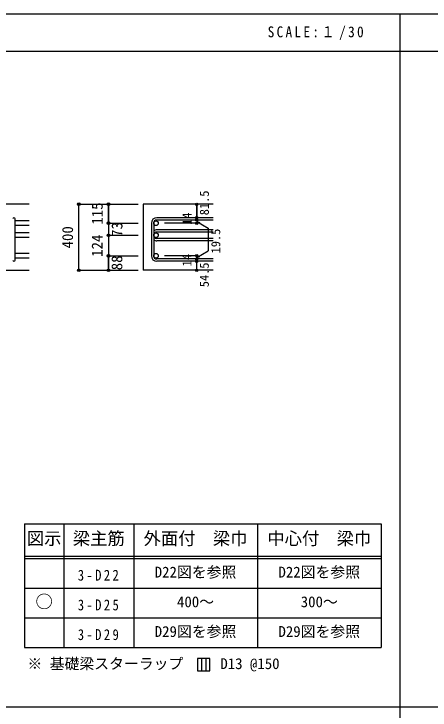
# Model space of a CAD drawing. Units: millimetres at full size, sheet at 1:30, with parts at other scales. Extents: x -5973 to 5954, y -4195 to 4201.
# Drawn here: x -3464 to -942, y -15 to 4201 of the extents above; entities that cross this region are included whole.
import ezdxf
from ezdxf.enums import TextEntityAlignment as Align

# ---------------------------------------------------------------- set-up
doc = ezdxf.new("R2010")
doc.units = ezdxf.units.MM
doc.header["$LTSCALE"] = 30
doc.header["$PDMODE"] = 32
doc.header["$PDSIZE"] = 15
for name, color, linetype in [('0-1', 2, 'Continuous'), ('0-5', 7, 'Continuous'), ('0-6', 7, 'Continuous'), ('0-D', 4, 'Continuous'), ('6-7_文字', 7, 'Continuous'), ('6-E_枠', 7, 'Continuous'), ('F-0_枠', 6, 'Continuous')]:
    doc.layers.add(name, color=color, linetype=linetype)
doc.styles.add('ＭＳ ゴシック', font='')
doc.styles.get('ＭＳ ゴシック').set_extended_font_data('MS Gothic')

msp = doc.modelspace()

# ---------------------------------------------------------------- linework, layer by layer
at = {"layer": '0-1'}
for p, q in [((-3370.8, 3048.3), (-4820.8, 3048.3)), ((-2255.8, 3048.3), (-2680.8, 3048.3)), ((-2680.8, 3048.3), (-2680.8, 2648.37)), ((-3770.8, 2648.37), (-3370.8, 2648.37)), ((-2255.8, 2648.37), (-2680.8, 2648.37))]:
    msp.add_line(p, q, dxfattribs=at)
at = {"layer": '0-5'}
for p, q in [((-3370.8, 2947.37), (-3456.8, 2947.37)), ((-3370.8, 2919.37), (-3456.8, 2919.37)), ((-3370.8, 2874.37), (-3456.8, 2874.37)), ((-3370.8, 2846.37), (-3456.8, 2846.37)), ((-3370.8, 2750.37), (-3456.8, 2750.37)), ((-3370.8, 2722.37), (-3456.8, 2722.37))]:
    msp.add_line(p, q, dxfattribs=at)
at = {"layer": '0-5', "color": 3}
for centre in [(-2602.8, 2933.37), (-2602.8, 2860.37), (-2602.8, 2736.37), (-2602.8, 2736.37)]:
    msp.add_circle(centre, 14, dxfattribs=at)
at = {"layer": '0-6'}
for p, q in [((-3456.8, 2709.87), (-3456.8, 2959.87)), ((-2255.8, 2966.87), (-2597.3, 2966.87)), ((-2255.8, 2952.87), (-2597.3, 2952.87)), ((-2630.8, 2933.37), (-2630.8, 2736.37)), ((-2616.8, 2933.37), (-2616.8, 2736.37)), ((-2255.8, 2893.87), (-2597.3, 2893.87)), ((-2255.8, 2879.87), (-2597.3, 2879.87)), ((-2255.8, 2840.87), (-2597.3, 2840.87)), ((-2255.8, 2826.87), (-2597.3, 2826.87)), ((-2255.8, 2716.87), (-2597.3, 2716.87)), ((-2255.8, 2702.87), (-2597.3, 2702.87))]:
    msp.add_line(p, q, dxfattribs=at)
for centre, radius, start, end in [((-3463.8, 2959.87), 7, 0, 180), ((-2597.3, 2933.37), 33.5, 90, 180), ((-2597.3, 2933.37), 19.5, 90, 180), ((-2597.3, 2860.37), 33.5, 90, 125.59765), ((-2597.3, 2860.37), 19.5, 90, 180), ((-2597.3, 2860.37), 19.5, 180, 270), ((-2597.3, 2860.37), 33.5, 234.40235, 270), ((-3463.8, 2709.87), 7, 180, 0), ((-2597.3, 2736.37), 33.5, 180, 270), ((-2597.3, 2736.37), 19.5, 180, 270)]:
    msp.add_arc(centre, radius, start, end, dxfattribs=at)
at = {"layer": '0-D'}
for p, q in [((-3070.8, 3048.3), (-2890.8, 3048.3)), ((-3070.8, 3048.3), (-2890.8, 3048.3)), ((-3070.8, 2648.37), (-3070.8, 3048.3)), ((-2890.8, 3048.3), (-2710.8, 3048.3)), ((-2890.8, 3048.3), (-2890.8, 2933.37)), ((-2890.8, 3048.3), (-2710.8, 3048.3)), ((-2890.8, 2933.37), (-2890.8, 3048.3)), ((-2355.8, 2952.87), (-2355.8, 2966.87)), ((-2355.8, 2952.87), (-2355.8, 2933.37)), ((-2890.8, 2933.37), (-2710.8, 2933.37)), ((-2890.8, 2933.37), (-2890.8, 2854.8)), ((-2890.8, 2933.37), (-2710.8, 2933.37)), ((-2355.8, 2933.37), (-2551.89, 2933.37)), ((-2355.8, 2943.12), (-2336.48, 2937.94)), ((-2355.8, 2943.12), (-2285.74, 2902.67)), ((-2285.74, 2902.67), (-2285.74, 2767.07)), ((-2890.8, 2860.37), (-2710.8, 2860.37)), ((-2355.8, 2726.62), (-2285.74, 2767.07)), ((-2890.8, 2736.37), (-2710.8, 2736.37)), ((-2890.8, 2736.37), (-2710.8, 2736.37)), ((-2890.8, 2736.37), (-2890.8, 2648.37)), ((-2355.8, 2736.37), (-2551.89, 2736.37)), ((-2355.8, 2716.87), (-2355.8, 2736.37)), ((-2355.8, 2726.62), (-2336.48, 2731.8)), ((-2355.8, 2702.87), (-2355.8, 2716.87)), ((-2355.8, 2648.37), (-2355.8, 2702.87)), ((-2890.8, 2648.37), (-2710.8, 2648.37))]:
    msp.add_line(p, q, dxfattribs=at)
for points in [[(-2355.8, 3048.3), (-2355.8, 2966.87), (-2355.8, 3048.3)], [(-2890.8, 2854.8), (-2890.8, 2736.37), (-2710.8, 2736.37)], [(-3070.8, 2648.37), (-2890.8, 2648.37), (-2890.8, 2736.37)]]:
    msp.add_lwpolyline(points, dxfattribs=at)
for centre, radius in [((-3070.8, 3048.3), 8), ((-3070.8, 3048.3), 7.2), ((-3070.8, 3048.3), 6.4), ((-3070.8, 3048.3), 5.6), ((-3070.8, 3048.3), 4.8), ((-3070.8, 3048.3), 4), ((-3070.8, 3048.3), 3.2), ((-3070.8, 3048.3), 2.4), ((-3070.8, 3048.3), 1.6), ((-3070.8, 3048.3), 0.8), ((-2890.8, 3048.3), 8), ((-2890.8, 3048.3), 7.2), ((-2890.8, 3048.3), 6.4), ((-2890.8, 3048.3), 5.6), ((-2890.8, 3048.3), 4.8), ((-2890.8, 3048.3), 4), ((-2890.8, 3048.3), 3.2), ((-2890.8, 3048.3), 2.4), ((-2890.8, 3048.3), 1.6), ((-2890.8, 3048.3), 0.8), ((-2355.8, 3048.3), 4), ((-2355.8, 3048.3), 3.6), ((-2355.8, 3048.3), 3.2), ((-2355.8, 3048.3), 2.8), ((-2355.8, 3048.3), 2.4), ((-2355.8, 3048.3), 2), ((-2355.8, 3048.3), 1.6), ((-2355.8, 3048.3), 1.2), ((-2355.8, 3048.3), 0.8), ((-2355.8, 3048.3), 0.4), ((-2355.8, 2966.87), 4), ((-2355.8, 2952.87), 4), ((-2355.8, 2966.87), 3.6), ((-2355.8, 2952.87), 3.6), ((-2355.8, 2966.87), 3.2), ((-2355.8, 2952.87), 3.2), ((-2355.8, 2966.87), 2.8), ((-2355.8, 2952.87), 2.8), ((-2355.8, 2966.87), 2.4), ((-2355.8, 2952.87), 2.4), ((-2355.8, 2966.87), 2), ((-2355.8, 2952.87), 2), ((-2355.8, 2966.87), 1.6), ((-2355.8, 2952.87), 1.6), ((-2355.8, 2966.87), 1.2), ((-2355.8, 2952.87), 1.2), ((-2355.8, 2966.87), 0.8), ((-2355.8, 2952.87), 0.8), ((-2355.8, 2966.87), 0.4), ((-2355.8, 2952.87), 0.4), ((-2890.8, 2933.37), 8), ((-2890.8, 2933.37), 7.2), ((-2890.8, 2933.37), 6.4), ((-2890.8, 2933.37), 5.6), ((-2890.8, 2933.37), 4.8), ((-2890.8, 2933.37), 4), ((-2890.8, 2933.37), 3.2), ((-2890.8, 2933.37), 2.4), ((-2890.8, 2933.37), 1.6), ((-2890.8, 2933.37), 0.8), ((-2355.8, 2933.37), 4), ((-2355.8, 2933.37), 3.6), ((-2355.8, 2933.37), 3.2), ((-2355.8, 2933.37), 2.8), ((-2355.8, 2933.37), 2.4), ((-2355.8, 2933.37), 2), ((-2355.8, 2933.37), 1.6), ((-2355.8, 2933.37), 1.2), ((-2355.8, 2933.37), 0.8), ((-2355.8, 2933.37), 0.4), ((-2890.8, 2860.37), 8), ((-2890.8, 2860.37), 7.2), ((-2890.8, 2860.37), 6.4), ((-2890.8, 2860.37), 5.6), ((-2890.8, 2860.37), 4.8), ((-2890.8, 2860.37), 4), ((-2890.8, 2860.37), 3.2), ((-2890.8, 2860.37), 2.4), ((-2890.8, 2860.37), 1.6), ((-2890.8, 2860.37), 0.8), ((-2890.8, 2736.37), 8), ((-2890.8, 2736.37), 7.2), ((-2890.8, 2736.37), 6.4), ((-2890.8, 2736.37), 5.6), ((-2890.8, 2736.37), 4.8), ((-2890.8, 2736.37), 4), ((-2890.8, 2736.37), 3.2), ((-2890.8, 2736.37), 2.4), ((-2890.8, 2736.37), 1.6), ((-2890.8, 2736.37), 0.8), ((-2355.8, 2736.37), 4), ((-2355.8, 2716.87), 4), ((-2355.8, 2702.87), 4), ((-2355.8, 2736.37), 3.6), ((-2355.8, 2716.87), 3.6), ((-2355.8, 2702.87), 3.6), ((-2355.8, 2736.37), 3.2), ((-2355.8, 2716.87), 3.2), ((-2355.8, 2702.87), 3.2), ((-2355.8, 2736.37), 2.8), ((-2355.8, 2716.87), 2.8), ((-2355.8, 2702.87), 2.8), ((-2355.8, 2736.37), 2.4), ((-2355.8, 2716.87), 2.4), ((-2355.8, 2702.87), 2.4), ((-2355.8, 2736.37), 2), ((-2355.8, 2716.87), 2), ((-2355.8, 2702.87), 2), ((-2355.8, 2736.37), 1.6), ((-2355.8, 2716.87), 1.6), ((-2355.8, 2702.87), 1.6), ((-2355.8, 2736.37), 1.2), ((-2355.8, 2716.87), 1.2), ((-2355.8, 2702.87), 1.2), ((-2355.8, 2736.37), 0.8), ((-2355.8, 2716.87), 0.8), ((-2355.8, 2702.87), 0.8), ((-2355.8, 2736.37), 0.4), ((-2355.8, 2716.87), 0.4), ((-2355.8, 2702.87), 0.4), ((-3070.8, 2648.37), 8), ((-2890.8, 2648.37), 8), ((-3070.8, 2648.37), 7.2), ((-3070.8, 2648.37), 6.4), ((-3070.8, 2648.37), 5.6), ((-3070.8, 2648.37), 4.8), ((-3070.8, 2648.37), 4), ((-3070.8, 2648.37), 3.2), ((-3070.8, 2648.37), 2.4), ((-3070.8, 2648.37), 1.6), ((-3070.8, 2648.37), 0.8), ((-2890.8, 2648.37), 7.2), ((-2890.8, 2648.37), 6.4), ((-2890.8, 2648.37), 5.6), ((-2890.8, 2648.37), 4.8), ((-2890.8, 2648.37), 4), ((-2890.8, 2648.37), 3.2), ((-2890.8, 2648.37), 2.4), ((-2890.8, 2648.37), 1.6), ((-2890.8, 2648.37), 0.8), ((-2355.8, 2648.37), 4), ((-2355.8, 2648.37), 3.6), ((-2355.8, 2648.37), 3.2), ((-2355.8, 2648.37), 2.8), ((-2355.8, 2648.37), 2.4), ((-2355.8, 2648.37), 2), ((-2355.8, 2648.37), 1.6), ((-2355.8, 2648.37), 1.2), ((-2355.8, 2648.37), 0.8), ((-2355.8, 2648.37), 0.4)]:
    msp.add_circle(centre, radius, dxfattribs=at)
at = {"layer": '0-D', "color": 7}
for p in [(-3070.8, 3048.3), (-2890.8, 3048.3), (-2355.8, 3048.3), (-2355.8, 2966.87), (-2355.8, 2952.87), (-2890.8, 2933.37), (-2355.8, 2933.37), (-2890.8, 2860.37), (-2890.8, 2736.37), (-2355.8, 2736.37), (-2355.8, 2736.37), (-2355.8, 2716.87), (-2355.8, 2702.87), (-3070.8, 2648.37), (-2890.8, 2648.37), (-2355.8, 2648.37)]:
    msp.add_point(p, dxfattribs=at)
at = {"layer": '6-7_文字'}
for p, q in [((-2326.19, 297.92), (-2326.19, 222.92)), ((-2301.19, 297.92), (-2301.19, 222.92))]:
    msp.add_line(p, q, dxfattribs=at)
msp.add_lwpolyline([(-2351.19, 222.92), (-2276.19, 222.92), (-2276.19, 297.92), (-2351.19, 297.92)], close=True, dxfattribs=at)
at = {"layer": '6-E_枠', "color": 3}
for p, q in [((-3400.52, 1112.77), (-3400.52, 362.77)), ((-3400.52, 1112.77), (-1238, 1112.77)), ((-1238, 1112.77), (-1238, 362.77)), ((-3400.52, 362.77), (-1238, 362.77))]:
    msp.add_line(p, q, dxfattribs=at)
at = {"layer": '6-E_枠'}
for p, q in [((-3160.52, 1112.77), (-3160.52, 362.77)), ((-2738, 1112.77), (-2738, 362.77)), ((-1988, 1112.77), (-1988, 362.77)), ((-3400.52, 917.77), (-1238, 917.77)), ((-3400.52, 902.77), (-1238, 902.77)), ((-3400.52, 722.77), (-1238, 722.77)), ((-3400.52, 542.77), (-1238, 542.77))]:
    msp.add_line(p, q, dxfattribs=at)
at = {"layer": 'F-0_枠'}
msp.add_line((-5972.88, 4201.15), (5954.1, 4201.15), dxfattribs=at)
at = {"layer": 'F-0_枠', "color": 2}
for p, q in [((-1124.64, 4201.15), (-1124.64, -4195.24)), ((-5972.88, 3976.15), (3723.6, 3976.15)), ((3723.6, 2.95), (-5972.88, 2.95))]:
    msp.add_line(p, q, dxfattribs=at)

# ---------------------------------------------------------------- texts
at = {"layer": '0-D', "style": 'ＭＳ ゴシック'}
for s, height, p in [('81.5', 54.99, (-2265.8, 2981.87)), ('115', 65.98, (-2905.98, 2924.61)), ('14', 54.99, (-2371.03, 2922.94)), ('400', 65.98, (-3085.8, 2780.83)), ('73', 65.98, (-2786.21, 2850.82)), ('19.5', 54.99, (-2196.59, 2750.83)), ('124', 65.98, (-2906.99, 2730.07)), ('14', 54.99, (-2371.06, 2672.2)), ('88', 65.98, (-2786.99, 2648.65)), ('54.5', 54.99, (-2266.06, 2545.8))]:
    msp.add_text(s, height=height, rotation=90, dxfattribs=at).set_placement(p, align=Align.BOTTOM_LEFT)
at = {"layer": '6-7_文字', "color": 2, "style": 'ＭＳ ゴシック'}
for s, p in [('図示', (-3385.52, 962.77)), ('梁主筋', (-3106.76, 962.77)), ('外面付\u3000梁巾', (-2678, 962.77)), ('中心付\u3000梁巾', (-1928, 962.77)), ('○', (-3333.02, 580.27))]:
    msp.add_text(s, height=76.98, dxfattribs=at).set_placement(p, align=Align.BOTTOM_LEFT)
at = {"layer": '6-7_文字', "style": 'ＭＳ ゴシック'}
for s, p in [('D22図を参照', (-2610.5, 767.77)), ('D22図を参照', (-1860.5, 767.77)), ('400～', (-2475.5, 587.77)), ('300～', (-1725.5, 587.77)), ('D29図を参照', (-2610.5, 407.77)), ('D29図を参照', (-1860.5, 407.77)), ('※ 基礎梁スターラップ     D13 @150', (-3381.96, 213.19))]:
    msp.add_text(s, height=65.98, dxfattribs=at).set_placement(p, align=Align.BOTTOM_LEFT)
at = {"layer": '6-7_文字', "color": 2, "insert": (-1925.98, 4043.65), "char_height": 65.98, "attachment_point": 7, "style": 'ＭＳ ゴシック'}
msp.add_mtext('\\T1.34;\\W0.9;SCALE:１/30', dxfattribs=at)
at = {"layer": '6-7_文字', "char_height": 65.98, "attachment_point": 7, "style": 'ＭＳ ゴシック'}
for s, insert in [('\\T1.38;\\W0.85;3-D22', (-3076.76, 767.77)), ('\\T1.38;\\W0.85;3-D25', (-3076.76, 587.77)), ('\\T1.38;\\W0.85;3-D29', (-3076.76, 407.77))]:
    msp.add_mtext(s, dxfattribs=dict(at, insert=insert))

doc.saveas('drawing.dxf')
